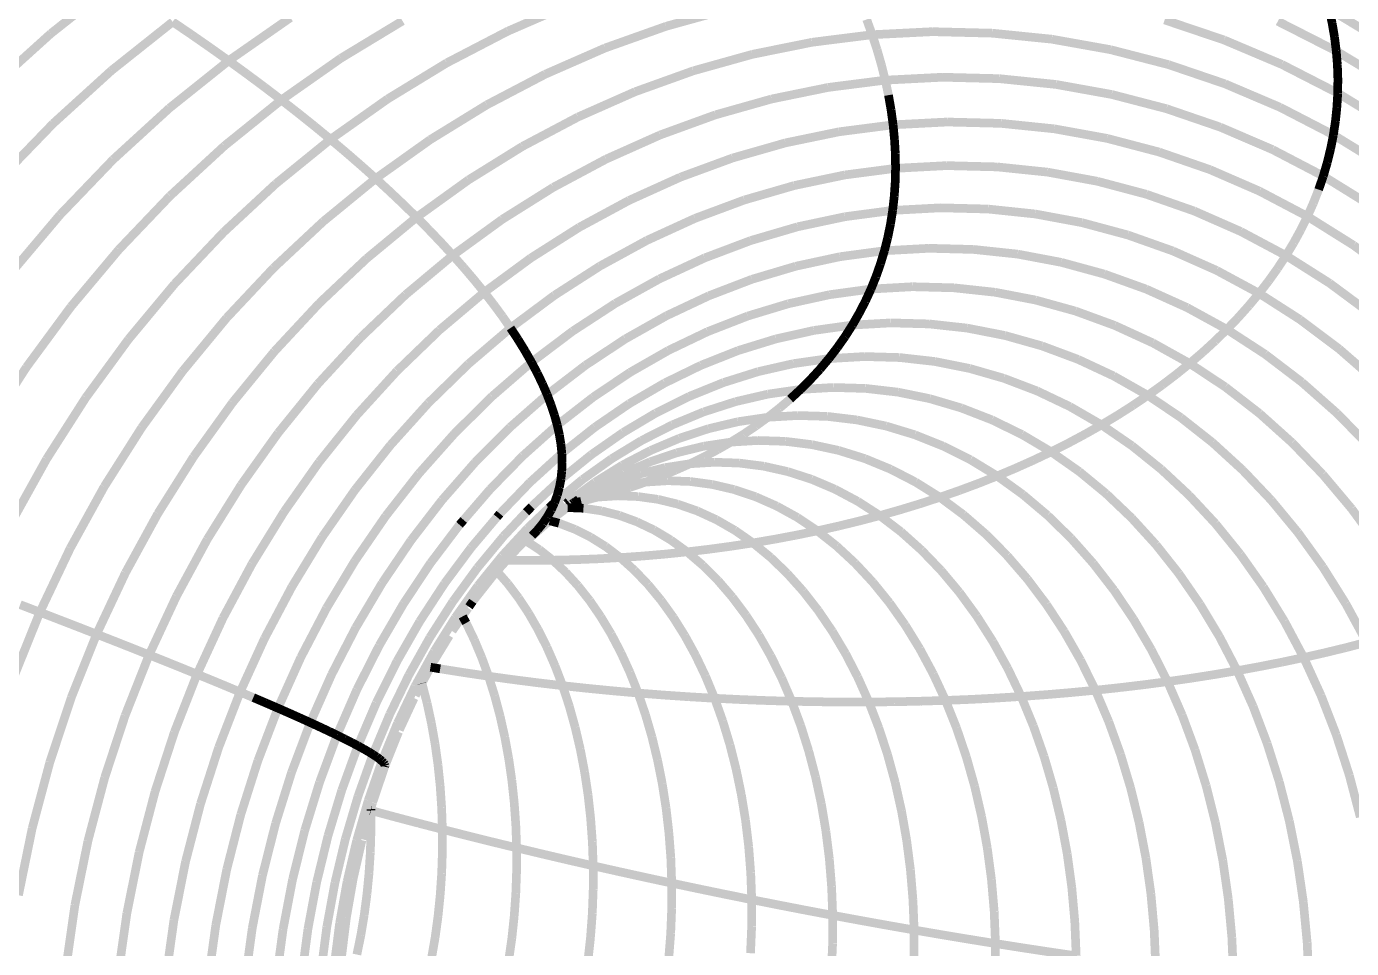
# Model space of a CAD drawing. Extents: x 0 to 800, y 0 to 886.
# Drawn here: x 276.5 to 558, y 480.1 to 676 of the extents above; entities that cross this region are included whole.
import ezdxf

# ---------------------------------------------------------------- set-up
doc = ezdxf.new("R2010")
doc.units = 0
doc.layers.get('0').update_dxf_attribs({"linetype": 'CONTINUOUS'})

msp = doc.modelspace()

# ---------------------------------------------------------------- linework, layer by layer
at = {"color": 5, "const_width": 1.844}
for points in [[(295.088, 685.112), (281.675, 674.508)], [(392.056, 680.784), (378.756, 675.012)], [(332.563, 677.873), (319.446, 668.736)], [(425.577, 679.7), (412.401, 676.053)], [(454.992, 677.506), (456.166, 674.261)], [(553.237, 679.715), (553.879, 676.741)], [(565.693, 672.225), (553.237, 679.715)], [(307.562, 676.995), (294.556, 666.651)], [(307.562, 676.995), (311.594, 674.254)], [(356.387, 677.189), (343.285, 669.258)], [(378.756, 675.012), (365.792, 668.274)], [(412.401, 676.053), (399.426, 671.438)], [(468.948, 674.903), (456.166, 674.261)], [(481.686, 674.585), (468.948, 674.903)], [(530.909, 673.142), (518.305, 677.397)], [(554.761, 670.789), (542.339, 677.115)], [(553.879, 676.741), (554.39, 673.767)], [(281.675, 674.508), (268.911, 662.975)], [(311.594, 674.254), (315.555, 671.498)], [(443.406, 672.655), (430.72, 670.094)], [(456.166, 674.261), (443.406, 672.655)], [(456.166, 674.261), (457.218, 671.029)], [(494.326, 673.308), (481.686, 674.585)], [(506.815, 671.079), (494.326, 673.308)], [(543.183, 667.953), (530.909, 673.142)], [(554.39, 673.767), (554.761, 670.789)], [(315.555, 671.498), (319.446, 668.736)], [(343.285, 669.258), (330.65, 660.396)], [(399.426, 671.438), (386.708, 665.868)], [(430.72, 670.094), (418.165, 666.588)], [(457.218, 671.029), (458.145, 667.808)], [(519.095, 667.914), (506.815, 671.079)], [(554.761, 670.789), (555.001, 667.808)], [(566.727, 663.55), (554.761, 670.789)], [(294.556, 666.651), (282.177, 655.405)], [(319.446, 668.736), (306.875, 658.678)], [(319.446, 668.736), (323.26, 665.963)], [(365.792, 668.274), (353.219, 660.605)], [(418.165, 666.588), (405.804, 662.146)], [(458.145, 667.808), (458.95, 664.605)], [(531.114, 663.825), (519.095, 667.914)], [(555.071, 661.857), (543.183, 667.953)], [(555.001, 667.808), (555.103, 664.831)], [(323.26, 665.963), (326.996, 663.183)], [(386.708, 665.868), (374.311, 659.37)], [(458.95, 664.605), (446.835, 663.063)], [(471.085, 665.226), (458.95, 664.605)], [(458.95, 664.605), (459.631, 661.42)], [(483.179, 664.923), (471.085, 665.226)], [(495.184, 663.702), (483.179, 664.923)], [(507.044, 661.568), (495.184, 663.702)], [(542.812, 658.844), (531.114, 663.825)], [(555.103, 664.831), (555.071, 661.857)], [(326.996, 663.183), (330.65, 660.396)], [(353.219, 660.605), (341.092, 652.036)], [(405.804, 662.146), (393.689, 656.788)], [(434.792, 660.601), (422.878, 657.236)], [(446.835, 663.063), (434.792, 660.601)], [(459.631, 661.42), (460.184, 658.259)], [(518.703, 658.537), (507.044, 661.568)], [(555.071, 661.857), (554.898, 658.887)], [(566.519, 654.879), (555.071, 661.857)], [(306.875, 658.678), (294.913, 647.742)], [(330.65, 660.396), (318.545, 650.642)], [(330.65, 660.396), (334.22, 657.61)], [(374.311, 659.37), (362.285, 651.972)], [(460.184, 658.259), (460.611, 655.119)], [(530.119, 654.625), (518.703, 658.537)], [(554.15, 652.981), (542.812, 658.844)], [(554.898, 658.887), (554.591, 655.93)], [(282.177, 655.405), (270.484, 643.308)], [(334.22, 657.61), (337.702, 654.819)], [(393.689, 656.788), (381.875, 650.54)], [(422.878, 657.236), (411.145, 652.974)], [(460.611, 655.119), (449.153, 653.641)], [(472.084, 655.715), (460.611, 655.119)], [(460.611, 655.119), (460.911, 652.007)], [(483.524, 655.429), (472.084, 655.715)], [(494.88, 654.265), (483.524, 655.429)], [(554.591, 655.93), (554.15, 652.981)], [(337.702, 654.819), (341.092, 652.036)], [(411.145, 652.974), (399.644, 647.838)], [(449.153, 653.641), (437.765, 651.288)], [(506.099, 652.23), (494.88, 654.265)], [(517.13, 649.337), (506.099, 652.23)], [(541.232, 649.848), (530.119, 654.625)], [(554.15, 652.981), (553.568, 650.05)], [(565.069, 646.275), (554.15, 652.981)], [(318.545, 650.642), (307.023, 640.038)], [(341.092, 652.036), (329.474, 642.602)], [(341.092, 652.036), (344.39, 649.252)], [(362.285, 651.972), (350.691, 643.71)], [(381.875, 650.54), (370.42, 643.428)], [(437.765, 651.288), (426.501, 648.067)], [(460.911, 652.007), (461.088, 648.928)], [(527.932, 645.597), (517.13, 649.337)], [(552.002, 644.229), (541.232, 649.848)], [(553.568, 650.05), (552.852, 647.129)], [(294.913, 647.742), (283.613, 635.981)], [(344.39, 649.252), (347.589, 646.476)], [(399.644, 647.838), (388.433, 641.847)], [(426.501, 648.067), (415.406, 643.992)], [(461.088, 648.928), (461.133, 645.876)], [(552.852, 647.129), (552.002, 644.229)], [(350.691, 643.71), (339.58, 634.612)], [(347.589, 646.476), (350.691, 643.71)], [(350.691, 643.71), (353.691, 640.951)], [(415.406, 643.992), (404.534, 639.078)], [(450.342, 644.465), (439.618, 642.221)], [(461.133, 645.876), (450.342, 644.465)], [(461.133, 645.876), (461.056, 642.86)], [(471.943, 646.448), (461.133, 645.876)], [(482.72, 646.176), (471.943, 646.448)], [(493.416, 645.068), (482.72, 646.176)], [(503.989, 643.132), (493.416, 645.068)], [(538.448, 641.029), (527.932, 645.597)], [(552.002, 644.229), (551.014, 641.35)], [(562.377, 637.801), (552.002, 644.229)], [(329.474, 642.602), (318.415, 632.347)], [(353.691, 640.951), (356.584, 638.207)], [(370.42, 643.428), (359.375, 635.48)], [(388.433, 641.847), (377.56, 635.025)], [(439.618, 642.221), (429.006, 639.149)], [(461.056, 642.86), (460.848, 639.882)], [(514.385, 640.373), (503.989, 643.132)], [(548.64, 635.663), (538.448, 641.029)], [(551.014, 641.35), (549.892, 638.493)], [(307.023, 640.038), (296.138, 628.632)], [(356.584, 638.207), (359.375, 635.48)], [(404.534, 639.078), (393.933, 633.349)], [(429.006, 639.149), (418.557, 635.261)], [(460.848, 639.882), (460.516, 636.94)], [(524.563, 636.81), (514.385, 640.373)], [(549.892, 638.493), (548.64, 635.663)], [(283.613, 635.981), (273.027, 623.447)], [(359.375, 635.48), (348.791, 626.734)], [(359.375, 635.48), (362.056, 632.77)], [(418.557, 635.261), (408.323, 630.576)], [(450.395, 635.6), (440.334, 633.462)], [(460.516, 636.94), (450.395, 635.6)], [(460.516, 636.94), (460.061, 634.04)], [(470.658, 637.484), (460.516, 636.94)], [(480.769, 637.23), (470.658, 637.484)], [(490.809, 636.178), (480.769, 637.23)], [(500.729, 634.337), (490.809, 636.178)], [(534.476, 632.456), (524.563, 636.81)], [(548.64, 635.663), (547.25, 632.859)], [(558.458, 629.514), (548.64, 635.663)], [(339.58, 634.612), (329.007, 624.727)], [(362.056, 632.77), (364.624, 630.075)], [(377.56, 635.025), (367.079, 627.405)], [(393.933, 633.349), (383.656, 626.83)], [(440.334, 633.462), (430.382, 630.541)], [(460.061, 634.04), (459.479, 631.183)], [(510.487, 631.712), (500.729, 634.337)], [(544.082, 627.341), (534.476, 632.456)], [(547.25, 632.859), (545.73, 630.082)], [(318.415, 632.347), (307.968, 621.323)], [(364.624, 630.075), (367.079, 627.405)], [(408.323, 630.576), (398.339, 625.115)], [(430.382, 630.541), (420.582, 626.844)], [(459.479, 631.183), (458.77, 628.371)], [(520.04, 628.325), (510.487, 631.712)], [(545.73, 630.082), (544.082, 627.341)], [(296.138, 628.632), (285.942, 616.483)], [(367.079, 627.405), (357.032, 619.023)], [(367.079, 627.405), (369.418, 624.759)], [(383.656, 626.83), (373.747, 619.548)], [(420.582, 626.844), (410.979, 622.392)], [(449.312, 627.101), (439.914, 625.073)], [(458.77, 628.371), (449.312, 627.101)], [(458.77, 628.371), (457.937, 625.609)], [(468.245, 628.89), (458.77, 628.371)], [(477.693, 628.646), (468.245, 628.89)], [(487.073, 627.652), (477.693, 628.646)], [(496.344, 625.905), (487.073, 627.652)], [(529.347, 624.187), (520.04, 628.325)], [(544.082, 627.341), (542.301, 624.628)], [(553.339, 621.478), (544.082, 627.341)], [(567.863, 622.621), (558.458, 629.514)], [(329.007, 624.727), (319.016, 614.098)], [(348.791, 626.734), (338.716, 617.231)], [(369.418, 624.759), (371.641, 622.138)], [(398.339, 625.115), (388.662, 618.899)], [(439.914, 625.073), (430.618, 622.304)], [(457.937, 625.609), (456.985, 622.896)], [(505.467, 623.418), (496.344, 625.905)], [(538.364, 619.319), (529.347, 624.187)], [(542.301, 624.628), (540.396, 621.958)], [(307.968, 621.323), (298.183, 609.575)], [(371.641, 622.138), (373.747, 619.548)], [(410.979, 622.392), (401.62, 617.199)], [(430.618, 622.304), (421.464, 618.8)], [(456.985, 622.896), (455.909, 620.233)], [(514.396, 620.208), (505.467, 623.418)], [(540.396, 621.958), (538.364, 619.319)], [(562.208, 614.906), (553.339, 621.478)], [(357.032, 619.023), (347.472, 609.914)], [(373.747, 619.548), (364.25, 611.533)], [(373.747, 619.548), (375.73, 616.984)], [(388.662, 618.899), (379.331, 611.957)], [(421.464, 618.8), (412.5, 614.578)], [(447.111, 619.03), (438.369, 617.114)], [(455.909, 620.233), (447.111, 619.03)], [(455.909, 620.233), (454.713, 617.626)], [(464.725, 620.723), (455.909, 620.233)], [(473.516, 620.494), (464.725, 620.723)], [(482.247, 619.552), (473.516, 620.494)], [(490.876, 617.897), (482.247, 619.552)], [(523.095, 616.282), (514.396, 620.208)], [(538.364, 619.319), (536.208, 616.726)], [(547.056, 613.749), (538.364, 619.319)], [(285.942, 616.483), (276.481, 603.638)], [(338.716, 617.231), (329.198, 607.011)], [(375.73, 616.984), (377.592, 614.454)], [(401.62, 617.199), (392.543, 611.29)], [(438.369, 617.114), (429.722, 614.497)], [(454.713, 617.626), (453.394, 615.075)], [(499.364, 615.548), (490.876, 617.897)], [(507.679, 612.507), (499.364, 615.548)], [(531.53, 611.664), (523.095, 616.282)], [(536.208, 616.726), (533.929, 614.172)], [(319.016, 614.098), (309.658, 602.77)], [(377.592, 614.454), (379.331, 611.957)], [(412.5, 614.578), (403.754, 609.656)], [(429.722, 614.497), (421.206, 611.184)], [(453.394, 615.075), (451.961, 612.581)], [(460.128, 613.04), (451.961, 612.581)], [(468.274, 612.821), (460.128, 613.04)], [(476.363, 611.932), (468.274, 612.821)], [(533.929, 614.172), (531.53, 611.664)], [(555.385, 607.494), (547.056, 613.749)], [(364.25, 611.533), (355.212, 602.827)], [(379.331, 611.957), (370.392, 604.319)], [(379.331, 611.957), (380.944, 609.494)], [(392.543, 611.29), (383.794, 604.689)], [(421.206, 611.184), (412.866, 607.191)], [(443.812, 611.445), (435.712, 609.639)], [(451.961, 612.581), (443.812, 611.445)], [(450.409, 610.143), (448.744, 607.769)], [(451.961, 612.581), (450.409, 610.143)], [(484.36, 610.369), (476.363, 611.932)], [(492.231, 608.15), (484.36, 610.369)], [(515.779, 608.792), (507.679, 612.507)], [(531.53, 611.664), (529.011, 609.205)], [(539.658, 606.379), (531.53, 611.664)], [(298.183, 609.575), (289.101, 597.158)], [(347.472, 609.914), (338.439, 600.117)], [(380.944, 609.494), (382.432, 607.074)], [(403.754, 609.656), (395.28, 604.054)], [(412.866, 607.191), (404.738, 602.537)], [(427.704, 607.169), (419.82, 604.044)], [(435.712, 609.639), (427.704, 607.169)], [(448.744, 607.769), (446.962, 605.458)], [(499.936, 605.278), (492.231, 608.15)], [(523.628, 604.425), (515.779, 608.792)], [(529.011, 609.205), (526.376, 606.788)], [(563.312, 600.59), (555.385, 607.494)], [(329.198, 607.011), (320.281, 596.124)], [(370.392, 604.319), (361.879, 596.018)], [(383.794, 604.689), (375.408, 597.429)], [(382.432, 607.074), (383.794, 604.689)], [(383.794, 604.689), (385.029, 602.35)], [(439.445, 604.393), (431.976, 602.696)], [(446.962, 605.458), (439.445, 604.393)], [(446.962, 605.458), (445.071, 603.211)], [(454.498, 605.889), (446.962, 605.458)], [(462.012, 605.681), (454.498, 605.889)], [(469.477, 604.841), (462.012, 605.681)], [(476.857, 603.37), (469.477, 604.841)], [(507.446, 601.772), (499.936, 605.278)], [(523.628, 604.425), (520.771, 602.111)], [(526.376, 606.788), (523.628, 604.425)], [(531.199, 599.419), (523.628, 604.425)], [(547.448, 600.445), (539.658, 606.379)], [(276.481, 603.638), (267.8, 590.158)], [(309.658, 602.77), (300.972, 590.8)], [(355.212, 602.827), (346.673, 593.464)], [(385.029, 602.35), (386.133, 600.05)], [(395.28, 604.054), (387.11, 597.8)], [(404.738, 602.537), (396.857, 597.242)], [(419.82, 604.044), (412.094, 600.28)], [(431.976, 602.696), (424.586, 600.371)], [(445.071, 603.211), (443.068, 601.031)], [(484.117, 601.278), (476.857, 603.37)], [(514.727, 597.648), (507.446, 601.772)], [(520.771, 602.111), (517.8, 599.853)], [(338.439, 600.117), (329.977, 589.682)], [(386.133, 600.05), (387.11, 597.8)], [(412.094, 600.28), (404.566, 595.891)], [(424.586, 600.371), (417.318, 597.433)], [(440.958, 598.914), (434.051, 597.916)], [(440.958, 598.914), (438.743, 596.868)], [(443.068, 601.031), (440.958, 598.914)], [(447.88, 599.317), (440.958, 598.914)], [(454.783, 599.119), (447.88, 599.317)], [(461.641, 598.329), (454.783, 599.119)], [(491.232, 598.569), (484.117, 601.278)], [(517.8, 599.853), (514.727, 597.648)], [(538.452, 593.806), (531.199, 599.419)], [(554.863, 593.894), (547.448, 600.445)], [(289.101, 597.158), (280.767, 584.126)], [(320.281, 596.124), (312.006, 584.616)], [(361.879, 596.018), (353.84, 587.096)], [(375.408, 597.429), (367.429, 589.541)], [(387.11, 597.8), (379.278, 590.917)], [(387.11, 597.8), (387.953, 595.591)], [(396.857, 597.242), (389.259, 591.33)], [(404.566, 595.891), (397.267, 590.899)], [(417.318, 597.433), (410.192, 593.891)], [(427.189, 596.325), (420.405, 594.145)], [(434.051, 597.916), (427.189, 596.325)], [(438.743, 596.868), (436.421, 594.896)], [(468.425, 596.942), (461.641, 598.329)], [(475.096, 594.97), (468.425, 596.942)], [(498.165, 595.267), (491.232, 598.569)], [(514.727, 597.648), (511.545, 595.499)], [(521.744, 592.921), (514.727, 597.648)], [(346.673, 593.464), (338.671, 583.487)], [(387.953, 595.591), (388.673, 593.436)], [(388.673, 593.436), (389.259, 591.33)], [(410.192, 593.891), (403.253, 589.763)], [(420.405, 594.145), (413.731, 591.386)], [(436.421, 594.896), (433.998, 592.991)], [(440.33, 593.365), (433.998, 592.991)], [(446.648, 593.178), (440.33, 593.365)], [(452.924, 592.427), (446.648, 593.178)], [(481.637, 592.427), (475.096, 594.97)], [(504.889, 591.379), (498.165, 595.267)], [(508.265, 593.407), (504.889, 591.379)], [(511.545, 595.499), (508.265, 593.407)], [(545.363, 587.604), (538.452, 593.806)], [(561.876, 586.758), (554.863, 593.894)], [(300.972, 590.8), (293, 578.242)], [(379.278, 590.917), (371.828, 583.442)], [(389.259, 591.33), (381.977, 584.824)], [(389.259, 591.33), (389.714, 589.273)], [(397.267, 590.899), (390.232, 585.322)], [(413.731, 591.386), (407.19, 588.063)], [(421.407, 590.568), (415.202, 588.525)], [(427.68, 592.056), (421.407, 590.568)], [(433.998, 592.991), (427.68, 592.056)], [(431.475, 591.16), (428.858, 589.4)], [(433.998, 592.991), (431.475, 591.16)], [(459.13, 591.125), (452.924, 592.427)], [(465.236, 589.273), (459.13, 591.125)], [(488.008, 589.315), (481.637, 592.427)], [(504.889, 591.379), (501.41, 589.411)], [(511.369, 586.927), (504.889, 591.379)], [(528.475, 587.618), (521.744, 592.921)], [(329.977, 589.682), (322.121, 578.651)], [(367.429, 589.541), (359.89, 581.064)], [(389.714, 589.273), (390.038, 587.269)], [(403.253, 589.763), (396.522, 585.064)], [(407.19, 588.063), (400.816, 584.186)], [(415.202, 588.525), (409.095, 585.943)], [(426.141, 587.717), (420.388, 586.846)], [(426.141, 587.717), (423.337, 586.109)], [(428.858, 589.4), (426.141, 587.717)], [(431.913, 588.063), (426.141, 587.717)], [(437.67, 587.883), (431.913, 588.063)], [(443.389, 587.177), (437.67, 587.883)], [(471.223, 586.878), (465.236, 589.273)], [(494.189, 585.657), (488.008, 589.315)], [(497.844, 587.502), (494.189, 585.657)], [(501.41, 589.411), (497.844, 587.502)], [(534.882, 581.762), (528.475, 587.618)], [(551.896, 580.849), (545.363, 587.604)], [(312.006, 584.616), (306.644, 576.093)], [(353.84, 587.096), (346.305, 577.589)], [(381.977, 584.824), (375.049, 577.755)], [(390.232, 585.322), (383.491, 579.187)], [(396.522, 585.064), (390.035, 579.815)], [(390.038, 587.269), (390.232, 585.322)], [(390.232, 585.322), (390.296, 583.431)], [(409.095, 585.943), (403.116, 582.828)], [(414.669, 585.452), (409.018, 583.544)], [(420.388, 586.846), (414.669, 585.452)], [(423.337, 586.109), (420.441, 584.577)], [(449.047, 585.95), (443.389, 587.177)], [(454.614, 584.211), (449.047, 585.95)], [(477.058, 583.96), (471.223, 586.878)], [(494.189, 585.657), (490.446, 583.879)], [(500.151, 581.47), (494.189, 585.657)], [(517.581, 581.928), (511.369, 586.927)], [(280.767, 584.126), (273.218, 570.544)], [(338.671, 583.487), (331.245, 572.946)], [(371.828, 583.442), (364.786, 575.402)], [(390.296, 583.431), (390.229, 581.593)], [(400.816, 584.186), (394.638, 579.776)], [(403.116, 582.828), (397.284, 579.194)], [(409.018, 583.544), (403.458, 581.127)], [(412.231, 582.309), (407.042, 581.011)], [(417.456, 583.12), (412.231, 582.309)], [(417.456, 583.12), (414.387, 581.745)], [(420.441, 584.577), (417.456, 583.12)], [(422.695, 583.438), (417.456, 583.12)], [(427.919, 583.265), (422.695, 583.438)], [(433.116, 582.602), (427.919, 583.265)], [(438.252, 581.448), (433.116, 582.602)], [(460.072, 581.963), (454.614, 584.211)], [(465.388, 579.222), (460.072, 581.963)], [(482.713, 580.521), (477.058, 583.96)], [(486.618, 582.168), (482.713, 580.521)], [(490.446, 583.879), (486.618, 582.168)], [(523.501, 576.411), (517.581, 581.928)], [(359.89, 581.064), (352.824, 572.026)], [(383.491, 579.187), (377.074, 572.52)], [(390.035, 579.815), (383.819, 574.044)], [(394.638, 579.776), (388.68, 574.848)], [(390.035, 579.815), (389.714, 578.1)], [(390.229, 581.593), (390.035, 579.815)], [(397.284, 579.194), (391.636, 575.06)], [(401.913, 579.229), (396.864, 576.972)], [(403.458, 581.127), (398.007, 578.217)], [(407.042, 581.011), (401.913, 579.229)], [(408.009, 579.222), (403.281, 578.471)], [(408.009, 579.222), (404.703, 578.083)], [(411.237, 580.443), (408.009, 579.222)], [(412.746, 579.519), (408.009, 579.222)], [(414.387, 581.745), (411.237, 580.443)], [(417.481, 579.349), (412.746, 579.519)], [(422.18, 578.721), (417.481, 579.349)], [(443.311, 579.815), (438.252, 581.448)], [(448.268, 577.705), (443.311, 579.815)], [(470.549, 575.998), (465.388, 579.222)], [(482.713, 580.521), (478.734, 578.944)], [(488.17, 576.587), (482.713, 580.521)], [(505.862, 576.767), (500.151, 581.47)], [(540.942, 575.381), (534.882, 581.762)], [(558.024, 573.567), (551.896, 580.849)], [(293, 578.242), (285.779, 565.146)], [(322.121, 578.651), (314.911, 567.08)], [(346.305, 577.589), (339.312, 567.545)], [(375.049, 577.755), (369.408, 571.211)], [(389.259, 576.442), (388.68, 574.848)], [(389.714, 578.1), (389.259, 576.442)], [(396.864, 576.972), (393.34, 575.028)], [(398.007, 578.217), (393.883, 575.575)], [(398.586, 577.257), (395.171, 576.037)], [(401.324, 577.021), (397.87, 576.04)], [(402.149, 576.312), (397.87, 576.04)], [(403.281, 578.471), (398.586, 577.257)], [(404.703, 578.083), (401.324, 577.021)], [(406.421, 576.15), (402.149, 576.312)], [(410.665, 575.557), (406.421, 576.15)], [(426.829, 577.638), (422.18, 578.721)], [(431.408, 576.104), (426.829, 577.638)], [(453.101, 575.134), (448.268, 577.705)], [(474.677, 577.437), (470.549, 575.998)], [(478.734, 578.944), (474.677, 577.437)], [(493.406, 572.17), (488.17, 576.587)], [(511.309, 571.578), (505.862, 576.767)], [(529.1, 570.396), (523.501, 576.411)], [(306.643, 576.093), (304.41, 572.544)], [(364.786, 575.402), (358.189, 566.84)], [(383.819, 574.044), (382.651, 572.805)], [(387.484, 573.712), (382.976, 569.429)], [(390.966, 574.492), (386.193, 570.442)], [(388.68, 574.848), (387.491, 573.719)], [(392.01, 574.298), (387.558, 570.946)], [(388.68, 574.848), (387.978, 573.317)], [(391.216, 574.703), (391.146, 574.643)], [(391.636, 575.06), (391.234, 574.721)], [(394.832, 573.673), (391.47, 573.807)], [(392.702, 574.816), (392.374, 574.569)], [(393.199, 575.134), (392.702, 574.816)], [(394.353, 575.141), (393.054, 574.844)], [(393.781, 575.508), (393.259, 575.172)], [(397.87, 576.04), (394.032, 575.409)], [(397.87, 576.04), (394.353, 575.141)], [(398.657, 573.112), (394.832, 573.673)], [(414.867, 574.537), (410.665, 575.557)], [(419.001, 573.095), (414.867, 574.537)], [(435.896, 574.125), (431.408, 576.104)], [(440.274, 571.712), (435.896, 574.125)], [(457.789, 572.11), (453.101, 575.134)], [(462.104, 573.334), (457.789, 572.11)], [(466.358, 574.629), (462.104, 573.334)], [(470.549, 575.998), (466.358, 574.629)], [(475.527, 572.304), (470.549, 575.998)], [(546.629, 568.501), (540.942, 575.381)], [(563.725, 565.789), (558.024, 573.567)], [(304.41, 572.544), (297.528, 559.961)], [(331.245, 572.946), (324.428, 561.887)], [(352.824, 572.026), (346.267, 562.479)], [(369.387, 571.182), (368.501, 570.156)], [(376.449, 571.782), (371.013, 565.355)], [(377.074, 572.52), (376.456, 571.789)], [(382.633, 572.788), (377.906, 567.771)], [(387.336, 570.756), (383.441, 567.358)], [(387.145, 571.846), (386.193, 570.442)], [(387.978, 573.317), (387.145, 571.846)], [(389.65, 570.48), (387.671, 571.01)], [(402.445, 572.149), (398.657, 573.112)], [(406.171, 570.787), (402.445, 572.149)], [(409.825, 569.041), (406.171, 570.787)], [(423.055, 571.235), (419.001, 573.095)], [(427.006, 568.967), (423.055, 571.235)], [(444.521, 568.872), (440.274, 571.712)], [(453.418, 570.957), (448.994, 569.881)], [(457.789, 572.11), (453.418, 570.957)], [(462.312, 568.646), (457.789, 572.11)], [(480.303, 568.163), (475.527, 572.304)], [(498.394, 567.295), (493.406, 572.17)], [(516.46, 565.919), (511.309, 571.578)], [(368.501, 570.156), (362.366, 562.056)], [(377.906, 567.771), (372.315, 561.03)], [(382.976, 569.429), (377.546, 563.538)], [(386.193, 570.442), (380.975, 565.365)], [(385.113, 569.105), (383.917, 567.831)], [(386.193, 570.442), (385.113, 569.105)], [(393.012, 569.196), (389.65, 570.48)], [(396.307, 567.549), (393.012, 569.196)], [(413.392, 566.91), (409.825, 569.041)], [(430.844, 566.304), (427.006, 568.967)], [(440.002, 567.944), (435.441, 567.087)], [(444.521, 568.872), (440.002, 567.944)], [(448.994, 569.881), (444.521, 568.872)], [(448.62, 565.626), (444.521, 568.872)], [(466.651, 564.758), (462.312, 568.646)], [(484.851, 563.587), (480.303, 568.163)], [(534.356, 563.912), (529.1, 570.396)], [(551.921, 561.157), (546.629, 568.501)], [(285.779, 565.146), (279.342, 551.586)], [(314.911, 567.08), (308.378, 555.018)], [(339.312, 567.545), (332.891, 557.001)], [(358.189, 566.84), (352.064, 557.788)], [(371.013, 565.355), (365.333, 557.717)], [(380.975, 565.365), (376.012, 559.844)], [(385.491, 564.857), (382.732, 566.66)], [(399.524, 565.542), (396.307, 567.549)], [(402.646, 563.182), (399.524, 565.542)], [(416.853, 564.406), (413.392, 566.91)], [(421.545, 564.963), (416.853, 564.406)], [(426.212, 565.598), (421.545, 564.963)], [(430.844, 566.304), (426.212, 565.598)], [(435.441, 567.087), (430.844, 566.304)], [(434.548, 563.256), (430.844, 566.304)], [(452.55, 561.982), (448.62, 565.626)], [(503.111, 561.979), (498.394, 567.295)], [(521.293, 559.82), (516.46, 565.919)], [(346.267, 562.479), (340.246, 552.461)], [(377.546, 563.538), (372.413, 557.205)], [(378.732, 562.628), (378.714, 562.628)], [(383.519, 562.592), (378.732, 562.628)], [(388.31, 562.628), (383.519, 562.592)], [(388.31, 562.628), (385.491, 564.857)], [(393.097, 562.737), (388.31, 562.628)], [(391.033, 560.081), (388.31, 562.628)], [(397.877, 562.924), (393.097, 562.737)], [(402.646, 563.182), (397.877, 562.924)], [(407.398, 563.517), (402.646, 563.182)], [(405.656, 560.486), (402.646, 563.182)], [(412.136, 563.922), (407.398, 563.517)], [(416.853, 564.406), (412.136, 563.922)], [(420.194, 561.541), (416.853, 564.406)], [(438.101, 559.837), (434.548, 563.256)], [(470.785, 560.469), (466.651, 564.758)], [(489.158, 558.599), (484.851, 563.587)], [(539.246, 556.99), (534.356, 563.912)], [(297.528, 559.961), (291.392, 546.922)], [(324.428, 561.887), (318.25, 550.358)], [(362.366, 562.056), (356.669, 553.501)], [(372.315, 561.03), (367.079, 553.843)], [(376.012, 559.844), (371.323, 553.907)], [(378.781, 557.608), (376.541, 560.169)], [(393.644, 557.223), (391.033, 560.081)], [(408.548, 557.459), (405.656, 560.486)], [(423.4, 558.331), (420.194, 561.541)], [(441.487, 556.062), (438.101, 559.837)], [(456.297, 557.96), (452.55, 561.982)], [(474.701, 555.794), (470.785, 560.469)], [(507.541, 556.249), (503.111, 561.979)], [(525.791, 553.307), (521.293, 559.82)], [(556.789, 553.381), (551.921, 561.157)], [(332.891, 557.001), (327.073, 546.015)], [(352.064, 557.788), (346.442, 548.291)], [(365.333, 557.717), (360.059, 549.649)], [(372.413, 557.205), (367.609, 550.46)], [(381.046, 554.616), (378.781, 557.608)], [(396.138, 554.069), (393.644, 557.223)], [(411.307, 554.122), (408.548, 557.459)], [(426.455, 554.785), (423.4, 558.331)], [(459.846, 553.575), (456.297, 557.96)], [(493.201, 553.223), (489.158, 558.599)], [(543.747, 549.656), (539.246, 556.99)], [(308.378, 555.018), (302.551, 542.523)], [(367.079, 553.843), (362.218, 546.252)], [(371.323, 553.907), (370.512, 552.739)], [(383.187, 551.36), (381.046, 554.616)], [(398.498, 550.637), (396.138, 554.069)], [(413.918, 550.489), (411.307, 554.122)], [(429.352, 550.922), (426.455, 554.785)], [(444.694, 551.953), (441.487, 556.062)], [(478.377, 550.753), (474.701, 555.794)], [(511.665, 550.132), (507.541, 556.249)], [(279.342, 551.586), (273.717, 537.612)], [(275.143, 553.191), (279.342, 551.586)], [(279.342, 551.586), (283.453, 550.002)], [(340.246, 552.461), (334.789, 542.018)], [(356.669, 553.501), (351.441, 544.523)], [(370.332, 552.482), (366.928, 547.582)], [(385.202, 547.853), (383.187, 551.36)], [(432.072, 546.76), (429.352, 550.922)], [(447.707, 547.518), (444.694, 551.953)], [(463.18, 548.852), (459.846, 553.575)], [(496.965, 547.483), (493.201, 553.223)], [(529.936, 546.407), (525.791, 553.307)], [(561.224, 545.204), (556.789, 553.381)], [(283.453, 550.002), (287.47, 548.45)], [(287.47, 548.45), (291.392, 546.922)], [(318.25, 550.358), (312.739, 538.413)], [(346.442, 548.291), (341.344, 538.392)], [(360.059, 549.649), (355.215, 541.179)], [(367.609, 550.46), (363.146, 543.327)], [(369.916, 549.303), (369.154, 550.686)], [(371.63, 545.733), (369.916, 549.303)], [(400.717, 546.94), (398.498, 550.637)], [(416.373, 546.569), (413.918, 550.489)], [(466.28, 543.807), (463.18, 548.852)], [(481.799, 545.37), (478.377, 550.753)], [(515.461, 543.652), (511.665, 550.132)], [(547.843, 541.948), (543.747, 549.656)], [(291.392, 546.922), (286.03, 533.492)], [(291.392, 546.922), (295.214, 545.426)], [(295.214, 545.426), (298.936, 543.959)], [(327.073, 546.015), (321.884, 534.631)], [(362.218, 546.252), (357.755, 538.282)], [(366.335, 546.612), (362.85, 540.897)], [(373.214, 541.955), (371.63, 545.733)], [(387.078, 544.11), (385.202, 547.853)], [(402.788, 542.989), (400.717, 546.94)], [(418.663, 542.385), (416.373, 546.569)], [(434.605, 542.315), (432.072, 546.76)], [(450.515, 542.787), (447.707, 547.518)], [(484.957, 539.672), (481.799, 545.37)], [(500.433, 541.405), (496.965, 547.483)], [(533.707, 539.157), (529.936, 546.407)], [(561.224, 545.204), (556.853, 544.068)], [(302.551, 542.523), (297.459, 529.646)], [(298.936, 543.959), (302.551, 542.523)], [(302.551, 542.523), (306.059, 541.119)], [(351.441, 544.523), (346.7, 535.164)], [(363.146, 543.327), (359.05, 535.845)], [(388.811, 540.145), (387.078, 544.11)], [(404.696, 538.808), (402.788, 542.989)], [(420.772, 537.958), (418.663, 542.385)], [(453.101, 537.774), (450.515, 542.787)], [(469.142, 538.462), (466.28, 543.807)], [(518.922, 536.84), (515.461, 543.652)], [(552.394, 542.985), (547.843, 541.948)], [(556.853, 544.068), (552.394, 542.985)], [(306.059, 541.119), (309.456, 539.75)], [(309.456, 539.75), (312.739, 538.413)], [(334.789, 542.018), (329.92, 531.199)], [(355.215, 541.179), (350.829, 532.356)], [(362.465, 540.173), (359.103, 533.88)], [(364.391, 539.556), (362.327, 539.905)], [(369.503, 538.748), (364.391, 539.556)], [(374.661, 537.986), (373.214, 541.955)], [(390.394, 535.979), (388.811, 540.145)], [(436.94, 537.609), (434.605, 542.315)], [(487.828, 533.679), (484.957, 539.672)], [(503.59, 535.012), (500.433, 541.405)], [(538.498, 540.036), (533.707, 539.157)], [(543.211, 540.967), (538.498, 540.036)], [(547.843, 541.948), (543.211, 540.967)], [(551.519, 533.901), (547.843, 541.948)], [(312.739, 538.413), (307.923, 526.112)], [(312.739, 538.413), (315.907, 537.118)], [(315.907, 537.118), (318.955, 535.855)], [(341.344, 538.392), (336.798, 528.137)], [(357.755, 538.282), (353.709, 529.975)], [(374.661, 537.986), (369.503, 538.748)], [(379.864, 537.27), (374.661, 537.986)], [(375.962, 533.841), (374.661, 537.986)], [(385.11, 536.6), (379.864, 537.27)], [(406.435, 534.412), (404.696, 538.808)], [(422.695, 533.301), (420.772, 537.958)], [(439.071, 532.663), (436.94, 537.609)], [(455.457, 532.507), (453.101, 537.774)], [(471.749, 532.846), (469.142, 538.462)], [(518.922, 536.84), (513.867, 536.176)], [(523.914, 537.559), (518.922, 536.84)], [(522.023, 529.724), (518.922, 536.84)], [(528.846, 538.332), (523.914, 537.559)], [(533.707, 539.157), (528.846, 538.332)], [(537.09, 531.583), (533.707, 539.157)], [(321.884, 534.631), (317.346, 522.905)], [(318.955, 535.855), (321.884, 534.631)], [(321.884, 534.631), (324.688, 533.446)], [(346.7, 535.164), (342.473, 525.47)], [(359.05, 535.845), (355.335, 528.041)], [(360.535, 536.434), (360.521, 536.487)], [(361.597, 532.31), (360.535, 536.434)], [(390.394, 535.979), (385.11, 536.6)], [(395.711, 535.407), (390.394, 535.979)], [(391.813, 531.629), (390.394, 535.979)], [(401.059, 534.885), (395.711, 535.407)], [(406.435, 534.412), (401.059, 534.885)], [(411.836, 533.989), (406.435, 534.412)], [(408.002, 529.823), (406.435, 534.412)], [(417.259, 533.622), (411.836, 533.989)], [(493.123, 534.067), (487.828, 533.679)], [(498.38, 534.511), (493.123, 534.067)], [(503.59, 535.012), (498.38, 534.511)], [(508.755, 535.566), (503.59, 535.012)], [(506.427, 528.334), (503.59, 535.012)], [(513.867, 536.176), (508.755, 535.566)], [(286.03, 533.492), (281.464, 519.73)], [(324.688, 533.446), (327.368, 532.303)], [(329.92, 531.199), (325.664, 520.051)], [(327.368, 532.303), (329.92, 531.199)], [(329.92, 531.199), (332.344, 530.137)], [(350.829, 532.356), (346.913, 523.208)], [(358.849, 533.329), (355.709, 526.563)], [(362.518, 528.052), (361.597, 532.31)], [(377.112, 529.537), (375.962, 533.841)], [(393.069, 527.114), (391.813, 531.629)], [(422.695, 533.301), (417.259, 533.622)], [(428.145, 533.033), (422.695, 533.301)], [(424.423, 528.44), (422.695, 533.301)], [(433.606, 532.821), (428.145, 533.033)], [(439.071, 532.663), (433.606, 532.821)], [(444.539, 532.557), (439.071, 532.663)], [(440.986, 527.498), (439.071, 532.663)], [(450, 532.504), (444.539, 532.557)], [(455.457, 532.507), (450, 532.504)], [(460.904, 532.564), (455.457, 532.507)], [(457.577, 527.008), (455.457, 532.507)], [(466.337, 532.677), (460.904, 532.564)], [(471.749, 532.846), (466.337, 532.677)], [(477.139, 533.065), (471.749, 532.846)], [(474.087, 526.976), (471.749, 532.846)], [(482.498, 533.344), (477.139, 533.065)], [(487.828, 533.679), (482.498, 533.344)], [(490.411, 527.42), (487.828, 533.679)], [(540.071, 523.72), (537.09, 531.583)], [(554.754, 525.544), (551.519, 533.901)], [(297.459, 529.646), (293.122, 516.456)], [(332.344, 530.137), (334.637, 529.114)], [(334.637, 529.114), (336.798, 528.137)], [(353.709, 529.975), (350.099, 521.367)], [(378.107, 525.099), (377.112, 529.537)], [(409.384, 525.06), (408.002, 529.823)], [(425.954, 523.395), (424.423, 528.44)], [(508.924, 521.406), (506.427, 528.334)], [(524.757, 522.34), (522.023, 529.724)], [(307.923, 526.112), (303.819, 513.503)], [(336.798, 528.137), (332.821, 517.571)], [(336.798, 528.137), (338.825, 527.202)], [(342.473, 525.47), (338.773, 515.479)], [(338.825, 527.202), (340.717, 526.313)], [(340.717, 526.313), (342.473, 525.47)], [(342.473, 525.47), (344.091, 524.669)], [(355.335, 528.041), (352.021, 519.956)], [(355.551, 526.161), (352.68, 518.982)], [(363.291, 523.681), (362.518, 528.052)], [(394.159, 522.457), (393.069, 527.114)], [(442.676, 522.132), (440.986, 527.498)], [(459.447, 521.293), (457.577, 527.008)], [(476.155, 520.887), (474.087, 526.976)], [(492.686, 520.922), (490.411, 527.42)], [(557.541, 516.922), (554.754, 525.544)], [(317.346, 522.905), (313.479, 510.886)], [(346.913, 523.208), (343.487, 513.782)], [(344.091, 524.669), (345.572, 523.914)], [(345.572, 523.914), (346.913, 523.208)], [(346.913, 523.208), (348.116, 522.545)], [(363.915, 519.215), (363.291, 523.681)], [(378.94, 520.541), (378.107, 525.099)], [(410.577, 520.143), (409.384, 525.06)], [(427.27, 518.185), (425.954, 523.395)], [(542.639, 515.606), (540.071, 523.72)], [(325.664, 520.051), (322.035, 508.628)], [(350.099, 521.367), (346.94, 512.498)], [(348.116, 522.545), (349.177, 521.935)], [(352.021, 519.956), (349.122, 511.627)], [(349.177, 521.935), (350.099, 521.367)], [(350.099, 521.367), (350.88, 520.852)], [(350.88, 520.852), (351.521, 520.379)], [(351.521, 520.379), (352.021, 519.956)], [(352.021, 519.956), (352.381, 519.585)], [(379.614, 515.885), (378.94, 520.541)], [(395.069, 517.67), (394.159, 522.457)], [(411.579, 515.094), (410.577, 520.143)], [(444.133, 516.597), (442.676, 522.132)], [(461.059, 515.398), (459.447, 521.293)], [(477.933, 514.6), (476.155, 520.887)], [(494.644, 514.216), (492.686, 520.922)], [(511.076, 514.255), (508.924, 521.406)], [(527.114, 514.717), (524.757, 522.34)], [(281.464, 519.73), (277.716, 505.7)], [(332.821, 517.571), (329.431, 506.741)], [(352.594, 518.728), (350.03, 511.168)], [(352.381, 519.585), (352.6, 519.257)], [(352.6, 519.257), (352.68, 518.982)], [(352.68, 518.982), (352.621, 518.753)], [(364.384, 514.678), (363.915, 519.215)], [(395.803, 512.784), (395.069, 517.67)], [(428.375, 512.837), (427.27, 518.185)], [(293.122, 516.456), (289.56, 503.008)], [(338.773, 515.479), (335.62, 505.234)], [(364.698, 510.081), (364.384, 514.678)], [(380.118, 511.15), (379.614, 515.885)], [(412.383, 509.94), (411.579, 515.094)], [(445.357, 510.914), (444.133, 516.597)], [(462.407, 509.344), (461.059, 515.398)], [(479.421, 508.145), (477.933, 514.6)], [(496.284, 507.33), (494.644, 514.216)], [(512.875, 506.906), (511.076, 514.255)], [(529.078, 506.885), (527.114, 514.717)], [(544.781, 507.27), (542.639, 515.606)], [(559.862, 508.064), (557.541, 516.922)], [(303.819, 513.503), (300.448, 500.648)], [(343.487, 513.782), (340.567, 504.123)], [(346.94, 512.498), (344.248, 503.407)], [(349.122, 511.627), (346.65, 503.082)], [(396.353, 507.813), (395.803, 512.784)], [(429.264, 507.372), (428.375, 512.837)], [(313.479, 510.886), (310.301, 498.634)], [(322.035, 508.628), (319.053, 496.979)], [(350.011, 511.101), (347.828, 503.364)], [(349.679, 509.464), (349.597, 509.485)], [(349.679, 509.464), (349.67, 509.746)], [(354.669, 508.12), (349.679, 509.464)], [(349.685, 504.977), (349.68, 509.464)], [(364.857, 505.453), (364.698, 510.081)], [(380.457, 506.356), (380.118, 511.15)], [(412.986, 504.694), (412.383, 509.94)], [(446.334, 505.104), (445.357, 510.914)], [(463.486, 503.156), (462.407, 509.344)], [(329.431, 506.741), (326.643, 495.699)], [(359.728, 506.783), (354.669, 508.12)], [(364.857, 505.453), (359.728, 506.783)], [(380.63, 501.53), (380.457, 506.356)], [(396.72, 502.782), (396.353, 507.813)], [(429.927, 501.816), (429.264, 507.372)], [(480.614, 501.548), (479.421, 508.145)], [(497.593, 500.292), (496.284, 507.33)], [(514.311, 499.399), (512.875, 506.906)], [(530.648, 498.884), (529.078, 506.885)], [(546.492, 498.754), (544.781, 507.27)], [(277.716, 505.7), (274.802, 491.465)], [(289.56, 503.008), (286.789, 489.366)], [(335.62, 505.234), (333.026, 494.796)], [(340.567, 504.123), (338.164, 494.273)], [(344.248, 503.407), (342.032, 494.132)], [(346.65, 503.082), (344.614, 494.372)], [(347.769, 503.156), (345.91, 494.986)], [(349.545, 500.496), (349.684, 504.977)], [(370.053, 504.134), (364.857, 505.453)], [(364.86, 500.81), (364.86, 505.453)], [(375.31, 502.825), (370.053, 504.134)], [(413.389, 499.385), (412.986, 504.694)], [(447.065, 499.198), (446.334, 505.104)], [(464.294, 496.866), (463.486, 503.156)], [(300.448, 500.648), (297.823, 487.606)], [(349.258, 496.044), (349.545, 500.496)], [(364.709, 496.171), (364.86, 500.81)], [(380.63, 501.53), (375.31, 502.825)], [(380.626, 496.686), (380.63, 501.53)], [(385.999, 500.246), (380.63, 501.53)], [(391.425, 498.972), (385.999, 500.246)], [(396.9, 497.713), (396.72, 502.782)], [(430.364, 496.189), (429.927, 501.816)], [(481.503, 494.838), (480.614, 501.548)], [(498.57, 493.134), (497.593, 500.292)], [(310.301, 498.634), (307.826, 486.202)], [(396.9, 497.713), (391.425, 498.972)], [(396.896, 492.629), (396.9, 497.713)], [(402.421, 496.471), (396.9, 497.713)], [(413.583, 494.037), (413.389, 499.385)], [(447.548, 493.219), (447.065, 499.198)], [(515.384, 491.765), (514.311, 499.399)], [(531.816, 490.749), (530.648, 498.884)], [(547.758, 490.093), (546.492, 498.754)], [(319.053, 496.979), (316.728, 485.161)], [(326.643, 495.699), (324.47, 484.491)], [(333.026, 494.796), (331.003, 484.195)], [(345.91, 494.986), (344.459, 486.689)], [(348.828, 491.635), (349.258, 496.044)], [(364.398, 491.557), (364.709, 496.171)], [(380.457, 491.846), (380.626, 496.686)], [(407.984, 495.247), (402.421, 496.471)], [(413.583, 494.037), (407.984, 495.247)], [(430.579, 490.52), (430.364, 496.189)], [(464.827, 490.499), (464.294, 496.866)], [(482.085, 488.047), (481.503, 494.838)], [(338.164, 494.273), (336.29, 484.272)], [(342.032, 494.132), (340.303, 484.72)], [(344.614, 494.372), (343.027, 485.528)], [(380.118, 487.034), (380.457, 491.846)], [(396.706, 487.549), (396.896, 492.629)], [(413.575, 488.668), (413.583, 494.037)], [(419.22, 492.845), (413.583, 494.037)], [(424.886, 491.673), (419.22, 492.845)], [(447.781, 487.193), (447.548, 493.219)], [(499.209, 485.884), (498.57, 493.134)], [(516.079, 484.036), (515.384, 491.765)], [(286.789, 489.366), (284.82, 475.587)], [(348.255, 487.285), (348.828, 491.635)], [(363.933, 486.992), (364.398, 491.557)], [(430.579, 490.52), (424.886, 491.673)], [(430.565, 484.833), (430.579, 490.52)], [(436.294, 489.391), (430.579, 490.52)], [(442.031, 488.28), (436.294, 489.391)], [(465.081, 484.078), (464.827, 490.499)], [(532.578, 482.508), (531.816, 490.749)], [(548.584, 481.323), (547.758, 490.093)], [(297.823, 487.606), (295.957, 474.433)], [(307.826, 486.202), (306.064, 473.643)], [(344.459, 486.689), (343.421, 478.307)], [(347.543, 483.02), (348.255, 487.285)], [(363.319, 482.491), (363.933, 486.992)], [(379.61, 482.268), (380.118, 487.034)], [(396.328, 482.498), (396.706, 487.549)], [(413.36, 483.306), (413.575, 488.668)], [(447.781, 487.193), (442.031, 488.28)], [(447.76, 481.147), (447.781, 487.193)], [(453.542, 486.131), (447.781, 487.193)], [(459.31, 485.091), (453.542, 486.131)], [(482.36, 481.199), (482.085, 488.047)], [(316.728, 485.161), (315.072, 473.223)], [(324.47, 484.491), (322.921, 473.174)], [(331.003, 484.195), (329.561, 473.491)], [(336.29, 484.272), (334.952, 474.172)], [(340.303, 484.72), (339.068, 475.209)], [(343.027, 485.528), (341.893, 476.592)], [(412.941, 477.975), (413.36, 483.306)], [(430.322, 479.15), (430.565, 484.833)], [(465.081, 484.078), (459.31, 485.091)], [(465.053, 477.636), (465.081, 484.078)], [(470.845, 483.09), (465.081, 484.078)], [(499.509, 478.582), (499.209, 485.884)], [(516.403, 476.243), (516.079, 484.036)], [(346.694, 478.857), (347.543, 483.02)], [(362.55, 478.07), (363.319, 482.491)], [(378.936, 477.573), (379.61, 482.268)], [(395.771, 477.492), (396.328, 482.498)], [(447.488, 475.103), (447.76, 481.147)], [(476.61, 482.131), (470.845, 483.09)], [(482.36, 481.199), (476.61, 482.131)], [(482.328, 474.331), (482.36, 481.199)], [(488.096, 480.296), (482.36, 481.199)], [(532.927, 474.204), (532.578, 482.508)], [(548.961, 472.486), (548.584, 481.323)], [(493.815, 479.425), (488.096, 480.296)], [(499.509, 478.582), (493.815, 479.425)]]:
    msp.add_lwpolyline(points, dxfattribs=at)

doc.saveas('drawing.dxf')
